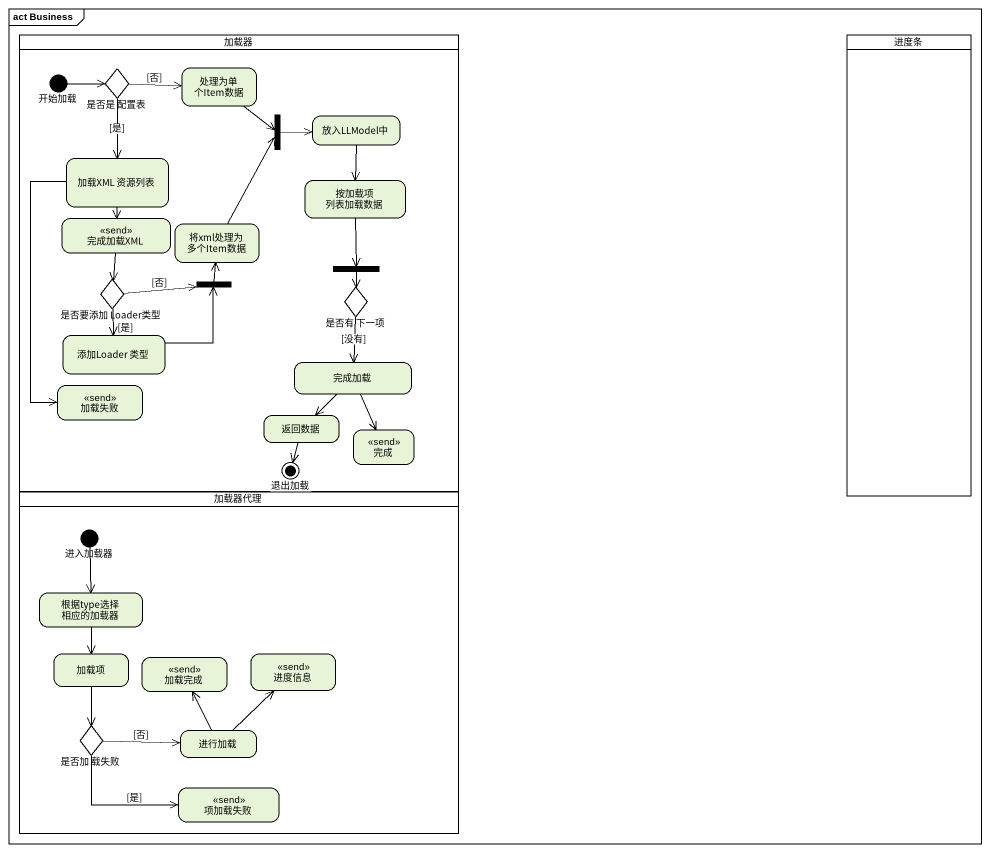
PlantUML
@startuml
mainframe act Business
hide empty description
state 加载器 <<partition>> {
  state 开始加载 <<start>>
  state "是否是 配置表" as 是否是_配置表 <<choice>>
  state "处理为单 个Item数据" as 处理为单_个Item数据
  state fork1 <<join>>
  state 放入LLModel中
  state "加载XML 资源列表" as 加载XML_资源列表
  state "按加载项 列表加载数据" as 按加载项_列表加载数据
  state 完成加载XML <<send>>
  state "将xml处理为 多个Item数据" as 将xml处理为_多个Item数据
  state "是否要添加 Loader类型" as 是否要添加_Loader类型 <<choice>>
  state fork2 <<join>>
  state fork3 <<fork>>
  state "是否有 下一项" as 是否有_下一项 <<choice>>
  state "添加Loader 类型" as 添加Loader_类型
  state 完成加载
  state 加载失败 <<send>>
  state 返回数据
  state 完成 <<send>>
  state 退出加载 <<end>>
}
state 进度条 <<partition>>
state 加载器代理 <<partition>> {
  state 进入加载器 <<start>>
  state "根据type选择 相应的加载器" as 根据type选择_相应的加载器
  state 加载项
  state 加载完成 <<send>>
  state 进度信息 <<send>>
  state "是否加 载失败" as 是否加_载失败 <<choice>>
  state 进行加载
  state 项加载失败 <<send>>
}
开始加载 -right-> 是否是_配置表
是否是_配置表 -right-> 处理为单_个Item数据 : [否]
是否是_配置表 --> 加载XML_资源列表 : [是]
处理为单_个Item数据 --> fork1
fork1 -right-> 放入LLModel中
放入LLModel中 --> 按加载项_列表加载数据
加载XML_资源列表 --> 完成加载XML
加载XML_资源列表 --> 加载失败
按加载项_列表加载数据 --> fork3
完成加载XML --> 是否要添加_Loader类型
将xml处理为_多个Item数据 -up-> fork1
是否要添加_Loader类型 -right-> fork2 : [否]
是否要添加_Loader类型 --> 添加Loader_类型 : [是]
fork2 -up-> 将xml处理为_多个Item数据
fork3 --> 是否有_下一项
是否有_下一项 --> 完成加载 : [没有]
添加Loader_类型 -up-> fork2
完成加载 --> 返回数据
完成加载 --> 完成
返回数据 --> 退出加载
进入加载器 --> 根据type选择_相应的加载器
根据type选择_相应的加载器 --> 加载项
加载项 --> 是否加_载失败
是否加_载失败 -right-> 进行加载 : [否]
是否加_载失败 -right-> 项加载失败 : [是]
进行加载 -up-> 加载完成
进行加载 -up-> 进度信息
@enduml
